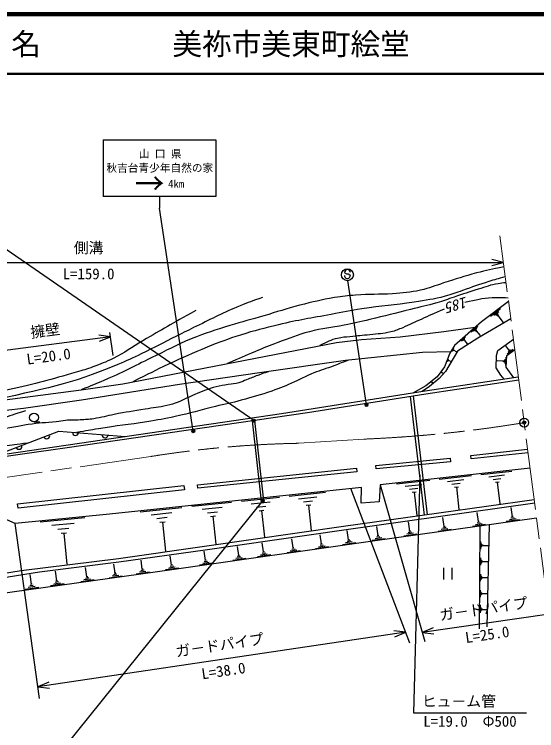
# Model space of a CAD drawing. Units: millimetres at full size, sheet at 1:1000; details may follow other scales. Extents: x 40000 to 680000, y 20000 to 380000.
# Drawn here: x 378388 to 466399, y 259302 to 380000 of the extents above; entities that cross this region are included whole.
import ezdxf
from ezdxf.enums import TextEntityAlignment as Align

# ---------------------------------------------------------------- set-up
doc = ezdxf.new("R2010")
doc.units = ezdxf.units.MM
doc.header["$LTSCALE"] = 1000
doc.header["$PDMODE"] = 32
doc.header["$PDSIZE"] = 500
doc.linetypes.add('CHAIN', pattern=[18.5, 12, -1.5, 3.5, -1.5])
for name, color, linetype, lineweight in [('M-BGD', 7, 'Continuous', 25), ('M-BMK', 2, 'CHAIN', 13), ('M-BMK-SRVR', 3, 'Continuous', 25), ('M-STR-STRC', 7, 'Continuous', 25), ('M-TTL', 2, 'Continuous', 140), ('M-TTL-LINE', 7, 'Continuous', 50)]:
    doc.layers.add(name, color=color, linetype=linetype, lineweight=lineweight)
doc.layers.add('M-TTL-TXT', color=7, linetype='Continuous')
doc.styles.add('@ＭＳ ゴシック', font='')
doc.styles.add('ＭＳ ゴシック', font='')
doc.styles.get('@ＭＳ ゴシック').set_extended_font_data('@MS Gothic')
doc.styles.get('ＭＳ ゴシック').set_extended_font_data('MS Gothic')

msp = doc.modelspace()

# ---------------------------------------------------------------- linework, layer by layer
at = {"layer": 'M-BGD'}
for p, q in [((305880, 338190), (460798, 338190)), ((460798, 338190), (458866, 338707)), ((458866, 337672), (460798, 338190)), ((458610, 329151), (460307, 330428)), ((459162, 329301), (460010, 329939)), ((459501, 329291), (459926, 329610)), ((459735, 329201), (459947, 329360)), ((459841, 329281), (460735, 328093)), ((455387, 326510), (456492, 327475)), ((455760, 326640), (456313, 327123)), ((394599, 325683), (392616, 325943)), ((395027, 322515), (394505, 326377)), ((455995, 326650), (456271, 326892)), ((456160, 326600), (456298, 326721)), ((456229, 326661), (456905, 325887)), ((394599, 325683), (373229, 322858)), ((392752, 324917), (394599, 325683)), ((453599, 324948), (454406, 325653)), ((453871, 325044), (454275, 325396)), ((454042, 325051), (454244, 325227)), ((454163, 325015), (454264, 325103)), ((454214, 325059), (454707, 324493)), ((452122, 323214), (452450, 323780)), ((452260, 323323), (452425, 323606)), ((452358, 323361), (452440, 323502)), ((461722, 323444), (461189, 324159)), ((462461, 323518), (461439, 322757)), ((461786, 323491), (461658, 323396)), ((452435, 323363), (452476, 323434)), ((452456, 323399), (452852, 323168)), ((462129, 323430), (461618, 323049)), ((461926, 323437), (461670, 323246)), ((451394, 321504), (451559, 321932)), ((451478, 321595), (451561, 321809)), ((451542, 321632), (451583, 321739)), ((451595, 321642), (451615, 321696)), ((451605, 321669), (451905, 321553)), ((460752, 321553), (459756, 321602)), ((460757, 321642), (460748, 321464)), ((460903, 321724), (460886, 321368)), ((461054, 321895), (461019, 321184)), ((461214, 322244), (461144, 320821)), ((450297, 319570), (450450, 319775)), ((450374, 319672), (450578, 319520)), ((448701, 317983), (448828, 318085)), ((448764, 318034), (448866, 317907)), ((447506, 295609), (445142, 315619)), ((448001, 295679), (445637, 315697)), ((420027, 297995), (418515, 311521)), ((420425, 298039), (418911, 311579)), ((381702, 311318), (382702, 311318)), ((456982, 302470), (462199, 303053)), ((446703, 302406), (445664, 262299)), ((449977, 301688), (455392, 302293)), ((458345, 302094), (460953, 302385)), ((459055, 301645), (460359, 301791)), ((440012, 300727), (447550, 274306)), ((442764, 300883), (448384, 301510)), ((444232, 300478), (447042, 300792)), ((451391, 301298), (454099, 301600)), ((452129, 300832), (453482, 300983)), ((459439, 301160), (460091, 301233)), ((459765, 301196), (460173, 297545)), ((424692, 298833), (430796, 299477)), ((445050, 274022), (435089, 300080)), ((444997, 299994), (446402, 300151)), ((445411, 299472), (446114, 299550)), ((445762, 299511), (446202, 295577)), ((452527, 300328), (453204, 300404)), ((452866, 300366), (453289, 296575)), ((416643, 297985), (423049, 298660)), ((426282, 298384), (429335, 298705)), ((399617, 296190), (406635, 296930)), ((408275, 297103), (414995, 297811)), ((410026, 296608), (413386, 296962)), ((418312, 297513), (421515, 297851)), ((419181, 296957), (420782, 297126)), ((420425, 298039), (420027, 297995)), ((427110, 297854), (428636, 298014)), ((427556, 297283), (428319, 297364)), ((427937, 297323), (428387, 293050)), ((401445, 295673), (404954, 296043)), ((410937, 296025), (412617, 296202)), ((419649, 296358), (420449, 296443)), ((420049, 296401), (420522, 291916)), ((456598, 294522), (456383, 296069)), ((462304, 295350), (462088, 296905)), ((382751, 294483), (390271, 295230)), ((402396, 295064), (404151, 295249)), ((411428, 295397), (412268, 295485)), ((411848, 295441), (412343, 290738)), ((450821, 293693), (450606, 295236)), ((456736, 294541), (456460, 294503)), ((463508, 294838), (461286, 294528)), ((462922, 294983), (461811, 294828)), ((462613, 295166), (462057, 295089)), ((462443, 295369), (462165, 295330)), ((382626, 264707), (378553, 294216)), ((384705, 293917), (388465, 294291)), ((385720, 293259), (387600, 293446)), ((402909, 294408), (403786, 294501)), ((403347, 294455), (403865, 289542)), ((439668, 292148), (439446, 293698)), ((445018, 292922), (444797, 294464)), ((451434, 293329), (450332, 293175)), ((451128, 293511), (450577, 293434)), ((450959, 293712), (450684, 293674)), ((457795, 294013), (455586, 293705)), ((457212, 294157), (456107, 294003)), ((456905, 294339), (456353, 294262)), ((456751, 276463), (456874, 293762)), ((458084, 276805), (458448, 293981)), ((386265, 292554), (387205, 292647)), ((386735, 292600), (387258, 287336)), ((430142, 290760), (429920, 292317)), ((434704, 291459), (434482, 293018)), ((439806, 292168), (439530, 292129)), ((446215, 292418), (444011, 292102)), ((445633, 292560), (444531, 292402)), ((445325, 292741), (444774, 292662)), ((445156, 292941), (444881, 292902)), ((452015, 293185), (449811, 292878)), ((420380, 289411), (420160, 290958)), ((425371, 290092), (425150, 291642)), ((435913, 290950), (433686, 290632)), ((435325, 291093), (434211, 290934)), ((435015, 291276), (434458, 291197)), ((434844, 291479), (434565, 291439)), ((440870, 291643), (438657, 291325)), ((440285, 291785), (439178, 291626)), ((439977, 291967), (439423, 291887)), ((456996, 289905), (457005, 291153)), ((416189, 288808), (415968, 290351)), ((425988, 289728), (424881, 289570)), ((425680, 289910), (425126, 289831)), ((425510, 290112), (425233, 290072)), ((431349, 290252), (429126, 289935)), ((430762, 290395), (429650, 290236)), ((430452, 290578), (429896, 290498)), ((430281, 290780), (430003, 290741)), ((457123, 290216), (457128, 290840)), ((457249, 290371), (457251, 290683)), ((457374, 290449), (457376, 290604)), ((457375, 290526), (458248, 290520)), ((404884, 287213), (404664, 288754)), ((410610, 288002), (410390, 289542)), ((416496, 288627), (415945, 288548)), ((416327, 288828), (416051, 288788)), ((421580, 288906), (419371, 288591)), ((420996, 289049), (419891, 288891)), ((420688, 289230), (420136, 289151)), ((420518, 289431), (420242, 289392)), ((426573, 289586), (424359, 289270)), ((395359, 285836), (395147, 287373)), ((399945, 286512), (399732, 288055)), ((411804, 287500), (409605, 287185)), ((411223, 287641), (410123, 287484)), ((410916, 287822), (410366, 287743)), ((410747, 288022), (410473, 287983)), ((417385, 288304), (415181, 287989)), ((416803, 288446), (415701, 288289)), ((456977, 287188), (456986, 288416)), ((457102, 287494), (457106, 288108)), ((457226, 287647), (457228, 287954)), ((457349, 287723), (457350, 287876)), ((457350, 287799), (458209, 287793)), ((385536, 284556), (385311, 286185)), ((390619, 285226), (390403, 286793)), ((400557, 286148), (399455, 285996)), ((400251, 286330), (399700, 286254)), ((400083, 286531), (399807, 286493)), ((406079, 286709), (403877, 286395)), ((405497, 286851), (404396, 286694)), ((405190, 287032), (404640, 286953)), ((405021, 287232), (404746, 287193)), ((450675, 286764), (450675, 284764)), ((452175, 284764), (452175, 286764)), ((381264, 283968), (381040, 285590)), ((391241, 284856), (390121, 284701)), ((390930, 285041), (390370, 284964)), ((390759, 285245), (390479, 285207)), ((396548, 285328), (394352, 285025)), ((395969, 285472), (394871, 285321)), ((395664, 285654), (395115, 285578)), ((395496, 285855), (395222, 285817)), ((401138, 286004), (398935, 285699)), ((456958, 284491), (456967, 285698)), ((457081, 284792), (457085, 285396)), ((457203, 284942), (457205, 285244)), ((457324, 285017), (457325, 285168)), ((457324, 285092), (458169, 285086)), ((381585, 283776), (381006, 283696)), ((381409, 283988), (381119, 283948)), ((386795, 284019), (384469, 283698)), ((386182, 284171), (385018, 284011)), ((385859, 284364), (385277, 284283)), ((385681, 284576), (385390, 284536)), ((391831, 284709), (389592, 284400)), ((382519, 283432), (380201, 283112)), ((381907, 283584), (380748, 283424)), ((456939, 281814), (456947, 283001)), ((457060, 282110), (457064, 282703)), ((457180, 282257), (457182, 282554)), ((457299, 282331), (457300, 282479)), ((457299, 282405), (458131, 282399)), ((456920, 279156), (456928, 280324)), ((457039, 279447), (457043, 280031)), ((468482, 278935), (447111, 275846)), ((457157, 279592), (457159, 279884)), ((457274, 279664), (457275, 279810)), ((457275, 279737), (458092, 279731)), ((448949, 276634), (447111, 275846)), ((444336, 275891), (382353, 266688)), ((444336, 275891), (442349, 276119)), ((442501, 275095), (444336, 275891)), ((447111, 275846), (449097, 275610)), ((384188, 267484), (382353, 266688)), ((382353, 266688), (384340, 266460)), ((445664, 262299), (464664, 262299))]:
    msp.add_line(p, q, dxfattribs=at)
for points in [[(461649, 331626), (457087, 328193), (452529, 324214), (451784, 322931), (450890, 320613), (449617, 318912), (447724, 317390), (445553, 316190)], [(462033, 328668), (456462, 325462), (453073, 323249), (451047, 319802), (449949, 318630), (448348, 317271), (447106, 316436)], [(451912, 323153), (447148, 323031), (434186, 321697), (419699, 319567), (406215, 317633), (389715, 314995), (379932, 313559), (370923, 312584), (365225, 313521), (373285, 314585), (389658, 316754), (396660, 317736), (432680, 324724), (436886, 325196), (443378, 325677), (450738, 326533), (456034, 327274)], [(460922, 318523), (460340, 319214), (459595, 320428), (459615, 322504), (459831, 323347), (462471, 325288)], [(462527, 318765), (461280, 320526), (461378, 322524), (462701, 323510)], [(463291, 318880), (447632, 316519), (423392, 312689), (375154, 305632), (363826, 304022), (347706, 301667), (329176, 298952), (315203, 296956), (306058, 295768)], [(463366, 318385), (447709, 316025), (427798, 312879), (387313, 306956), (363883, 303626), (347764, 301272), (329233, 298556), (319169, 297118), (303321, 295060), (265544, 290166), (251059, 288429), (246666, 288265), (238471, 288257), (227976, 288254), (187768, 288848), (162013, 289399), (142872, 289740), (88754, 290888), (75599, 290997), (64006, 291350)], [(374972, 305606), (385898, 309775), (397139, 308848)], [(464943, 306133), (455373, 305078), (455307, 305674), (464878, 306730)], [(465290, 303549), (440012, 300727), (439866, 297866), (436805, 297611), (436862, 300267), (394439, 295795), (378553, 294216), (372222, 296963), (369426, 294508), (363683, 293228), (363214, 294658), (367889, 295896), (368550, 297070), (318916, 290038), (266973, 282586), (259137, 281653), (255243, 281302), (238451, 281605), (120993, 283491), (63855, 284717)], [(465982, 298211), (433850, 293686), (410442, 290312), (395921, 288278), (379533, 286210), (341379, 280123), (305765, 274955), (304210, 274536), (295651, 268700), (287591, 265631), (260263, 260617), (253768, 260117), (247316, 260007)], [(466066, 297617), (433934, 293092), (410526, 289718), (396001, 287683), (382651, 285999), (341485, 279431), (305907, 274268), (304213, 273811), (296109, 268286), (287740, 265099), (260334, 260071), (253794, 259568), (247527, 259460)], [(466387, 295087), (446748, 292351), (438428, 291158), (405323, 286430), (372343, 281876), (330137, 275354), (308311, 272075), (296842, 263812), (296320, 248674)]]:
    msp.add_lwpolyline(points, dxfattribs=at)
for points in [[(439299, 303997), (451805, 305213), (451863, 304616), (439358, 303400)], [(409257, 300733), (436056, 303537), (436118, 302941), (409319, 300136)], [(378950, 297517), (406954, 300617), (407037, 299872), (379032, 296772)]]:
    msp.add_lwpolyline(points, close=True, dxfattribs=at)
msp.add_circle((381702, 312068), 750, dxfattribs=at)
for centre, start, end in [((383848, 308993), 200.8851, 20.8851), ((388694, 309544), 175.28833, 355.28833), ((393677, 309134), 175.28833, 355.28833), ((379176, 307210), 200.8851, 20.8851)]:
    msp.add_arc(centre, 500, start, end, dxfattribs=at)
for points, knots in [([(460892, 337463), (458679, 337017), (458063, 336882), (456272, 336419), (454078, 335854), (452887, 335403), (450723, 334734), (449191, 334262), (448373, 333850), (446807, 333509), (445002, 333116), (443954, 333088), (442114, 332932), (439693, 332726), (438318, 332904), (435897, 332693), (434503, 332573), (433718, 332516), (432341, 332275), (430031, 331870), (428751, 331560), (426477, 330984), (424083, 330378), (422786, 329883), (420415, 329192), (418195, 328544), (416929, 328253), (414723, 327558), (412157, 326750), (410707, 326321), (408210, 325319), (405501, 324232), (404095, 323367), (401460, 322112), (398347, 320629), (396668, 319656), (393494, 318310), (392005, 317679), (391507, 317463), (389658, 316754)], [0, 0, 0, 0, 1, 1, 1, 2, 2, 2, 3, 3, 3, 4, 4, 4, 5, 5, 5, 6, 6, 6, 7, 7, 7, 8, 8, 8, 9, 9, 9, 10, 10, 10, 11, 11, 11, 12, 12, 12, 13, 13, 13, 13]), ([(461109, 335792), (459767, 335422), (459409, 335315), (458328, 334982), (456581, 334444), (455631, 334055), (453901, 333467), (452762, 333080), (452146, 332787), (450980, 332486), (448971, 331967), (447808, 331834), (445759, 331511), (442330, 330971), (440371, 330927), (436944, 330375), (434917, 330049), (433787, 329834), (431771, 329450), (428304, 328790), (426341, 328518), (422908, 327699), (420388, 327098), (418979, 326738), (416508, 325959), (414284, 325258), (413059, 324796), (410898, 323923), (408305, 322874), (406880, 322215), (404348, 321028), (401977, 319916), (401208, 319527), (398336, 318061)], [0, 0, 0, 0, 1, 1, 1, 2, 2, 2, 3, 3, 3, 4, 4, 4, 5, 5, 5, 6, 6, 6, 7, 7, 7, 8, 8, 8, 9, 9, 9, 10, 10, 10, 11, 11, 11, 11]), ([(461242, 334761), (460628, 334725), (460438, 334691), (459925, 334616), (458563, 334418), (457845, 334078), (456526, 333684), (454940, 333211), (454073, 332877), (452502, 332358), (451363, 331981), (450739, 331725), (449587, 331392), (447869, 330896), (446879, 330719), (445144, 330286), (442459, 329615), (440964, 329200), (438270, 328563), (436597, 328168), (435651, 327984), (433967, 327639), (431685, 327173), (430361, 327118), (428110, 326522), (425982, 325958), (424842, 325463), (422780, 324695), (421291, 324140), (420472, 323791), (419004, 323186), (417151, 322423), (416561, 322157), (414291, 321156)], [0, 0, 0, 0, 1, 1, 1, 2, 2, 2, 3, 3, 3, 4, 4, 4, 5, 5, 5, 6, 6, 6, 7, 7, 7, 8, 8, 8, 9, 9, 9, 10, 10, 10, 11, 11, 11, 11]), ([(420200, 332308), (418388, 331671), (417889, 331468), (416428, 330879), (413483, 329694), (411923, 328821), (409066, 327437), (407748, 326799), (407012, 326437), (405704, 325780), (403381, 324613), (402103, 323913), (399769, 322769), (398251, 322025), (397375, 321662), (395819, 321001), (387396, 317423), (383923, 317094), (373285, 314585)], [0, 0, 0, 0, 1, 1, 1, 2, 2, 2, 3, 3, 3, 4, 4, 4, 5, 5, 5, 6, 6, 6, 6]), ([(461574, 332203), (460333, 332271), (459938, 332260), (458891, 332208), (457063, 332117), (456389, 331908), (454268, 331439)], [0, 0, 0, 0, 1, 1, 1, 2, 2, 2, 2]), ([(408948, 330103), (404621, 327651), (403505, 327032), (400054, 325001), (398086, 323843), (397084, 323009), (395030, 322012), (393740, 321385), (392988, 321090), (391643, 320588), (390565, 320186), (389937, 320030), (388833, 319706), (384471, 318423), (382009, 317751), (377568, 316779), (375667, 316363), (374566, 316323), (372640, 316049), (370625, 315761), (369986, 315677), (367478, 315343)], [0, 0, 0, 0, 1, 1, 1, 2, 2, 2, 3, 3, 3, 4, 4, 4, 5, 5, 5, 6, 6, 6, 7, 7, 7, 7]), ([(450794, 330326), (448907, 329493), (448429, 329283), (446918, 328603), (445711, 328059), (445059, 327698), (443832, 327200), (443057, 326885), (442622, 326696), (441811, 326489), (440476, 326148), (439682, 326181), (438313, 326021), (436998, 325868), (436255, 325844), (434940, 325688), (434124, 325590), (433656, 325586), (432855, 325404), (431629, 325127), (431174, 324840), (429880, 324181)], [0, 0, 0, 0, 1, 1, 1, 2, 2, 2, 3, 3, 3, 4, 4, 4, 5, 5, 5, 6, 6, 6, 7, 7, 7, 7]), ([(434719, 321752), (433320, 321196), (432954, 321054), (431815, 320628), (430478, 320127), (429687, 319957), (428374, 319397), (427264, 318923), (426695, 318541), (425590, 318057), (424118, 317412), (423285, 317063), (421767, 316533), (419788, 315842), (418653, 315534), (416634, 314972), (414943, 314501), (413969, 314343), (412264, 313923), (409608, 313268), (408140, 312818), (405471, 312219), (403637, 311806), (402588, 311678), (400734, 311366), (397560, 310833), (395756, 310702), (392581, 310175), (391126, 309933), (390656, 309857), (388859, 309531)], [0, 0, 0, 0, 1, 1, 1, 2, 2, 2, 3, 3, 3, 4, 4, 4, 5, 5, 5, 6, 6, 6, 7, 7, 7, 8, 8, 8, 9, 9, 9, 10, 10, 10, 10]), ([(421163, 319782), (420311, 319490), (420087, 319413), (419404, 319160), (418667, 318887), (418259, 318720), (417528, 318430), (417013, 318226), (416745, 318052), (416212, 317900), (415535, 317707), (415128, 317730), (414434, 317613), (413626, 317476), (413161, 317451), (412369, 317238), (410948, 316854), (410187, 316515), (408825, 315958), (407694, 315496), (407116, 315107), (405978, 314663), (405253, 314381), (404833, 314249), (404076, 314069), (402672, 313735), (401853, 313712), (400429, 313474), (398392, 313134), (397245, 312968), (395216, 312581), (393868, 312324), (393138, 312045), (391779, 311855), (390882, 311730), (390372, 311724), (389468, 311664), (388515, 311601), (387975, 311660), (387024, 311569), (386410, 311510), (386071, 311439), (385460, 311365), (383616, 311142), (382565, 311161), (380731, 310870), (379789, 310720), (379266, 310610), (378328, 310434), (376363, 310065), (375252, 309909), (373302, 309466), (371250, 309000), (370149, 308540), (368096, 308079), (366770, 307783), (366022, 307617), (364671, 307482), (362974, 307312), (362011, 307403), (360307, 307444), (358518, 307488), (357511, 307511), (355733, 307709), (354338, 307864), (353572, 308068), (352191, 308319), (350619, 308604), (349754, 308846), (348178, 309111), (347379, 309245), (346934, 309351), (346125, 309407), (345112, 309478), (344529, 309642), (343527, 309479), (342834, 309366), (342422, 309279), (341818, 308921), (341158, 308530), (340816, 308247), (340284, 307694), (339923, 307319), (339703, 307109), (339451, 306654), (339032, 305895), (339042, 305353), (338619, 304596), (338260, 303953), (337952, 303637), (337371, 303185), (336470, 302486), (335789, 302356), (334712, 301983), (333837, 301680), (333310, 301589), (332386, 301526), (331188, 301443), (330526, 301762), (329350, 302002), (328903, 302093), (328643, 302131), (328223, 302310), (327619, 302568), (327426, 302964), (326857, 303293), (326314, 303608), (326014, 303811), (325418, 304007), (324564, 304289), (324048, 304344), (323151, 304401), (322170, 304463), (321606, 304320), (320656, 304070), (318680, 303549), (317672, 302936), (315821, 302069), (313947, 301190), (312982, 300529), (311158, 299549), (309689, 298759), (308788, 298448), (307395, 297532), (306814, 297151), (306604, 297019), (305936, 296515)], [0, 0, 0, 0, 1, 1, 1, 2, 2, 2, 3, 3, 3, 4, 4, 4, 5, 5, 5, 6, 6, 6, 7, 7, 7, 8, 8, 8, 9, 9, 9, 10, 10, 10, 11, 11, 11, 12, 12, 12, 13, 13, 13, 14, 14, 14, 15, 15, 15, 16, 16, 16, 17, 17, 17, 18, 18, 18, 19, 19, 19, 20, 20, 20, 21, 21, 21, 22, 22, 22, 23, 23, 23, 24, 24, 24, 25, 25, 25, 26, 26, 26, 27, 27, 27, 28, 28, 28, 29, 29, 29, 30, 30, 30, 31, 31, 31, 32, 32, 32, 33, 33, 33, 34, 34, 34, 35, 35, 35, 36, 36, 36, 37, 37, 37, 38, 38, 38, 39, 39, 39, 40, 40, 40, 41, 41, 41, 42, 42, 42, 42]), ([(380253, 313213), (378269, 312542), (377733, 312362), (376098, 311880), (374387, 311376), (373430, 311069), (371684, 310702), (370008, 310349), (369053, 310223), (367356, 309990), (366196, 309830), (365544, 309748), (364375, 309669), (362896, 309570), (362060, 309513), (360580, 309603), (359067, 309695), (358236, 309907), (356737, 310128), (355468, 310317), (354752, 310402), (353493, 310652), (351927, 310964), (351068, 311228), (349530, 311661), (348599, 311924), (348109, 312184), (347167, 312405), (346199, 312632), (345649, 312788), (344655, 312814), (343236, 312851), (342428, 312752), (341037, 312469), (339902, 312237), (339208, 312161), (338207, 311575), (337491, 311157), (337233, 310723), (336641, 310142), (335843, 309359), (335468, 308848), (334641, 308096), (334154, 307653), (333874, 307397), (333298, 307078), (332437, 306602), (331842, 306561), (330870, 306409), (330181, 306300), (329775, 306371), (329085, 306475), (327909, 306651), (327275, 306900), (326155, 307301), (324880, 307759), (324234, 308187), (322971, 308679), (322083, 309024), (321602, 309287), (320671, 309491), (319603, 309726), (318986, 309959), (317896, 309865), (317109, 309797), (316673, 309642), (315945, 309334), (315079, 308969), (314656, 308621), (313910, 308047), (312181, 306716), (311402, 305746), (309776, 304290), (308678, 303306), (308209, 302550), (306939, 301801), (305726, 301085), (304908, 300941), (303550, 300565), (301620, 300031), (300476, 299995), (298530, 299520), (295595, 298804), (293987, 298265), (291089, 297410), (288690, 296701), (287398, 296121), (284967, 295531), (283254, 295115), (282255, 295073), (280508, 294837), (275391, 294145), (272453, 294329), (267356, 293501), (264365, 293016), (262748, 292448), (259795, 291771), (259072, 291605), (258676, 291459), (257943, 291346), (256182, 291074), (255164, 291236), (253382, 291236), (251694, 291237), (250754, 291466), (249066, 291464), (245891, 291461), (244119, 291226), (240946, 291113), (238681, 291032), (237411, 290921), (235144, 290953), (233858, 290971), (233132, 290964), (231854, 291111), (230579, 291258), (229892, 291535), (228616, 291674), (226958, 291855), (226022, 291909), (224354, 291940), (223424, 291957), (222899, 291823), (221972, 291908), (220811, 292013), (220169, 292213), (219071, 292603), (217995, 292985), (217599, 293204), (216431, 293856)], [0, 0, 0, 0, 1, 1, 1, 2, 2, 2, 3, 3, 3, 4, 4, 4, 5, 5, 5, 6, 6, 6, 7, 7, 7, 8, 8, 8, 9, 9, 9, 10, 10, 10, 11, 11, 11, 12, 12, 12, 13, 13, 13, 14, 14, 14, 15, 15, 15, 16, 16, 16, 17, 17, 17, 18, 18, 18, 19, 19, 19, 20, 20, 20, 21, 21, 21, 22, 22, 22, 23, 23, 23, 24, 24, 24, 25, 25, 25, 26, 26, 26, 27, 27, 27, 28, 28, 28, 29, 29, 29, 30, 30, 30, 31, 31, 31, 32, 32, 32, 33, 33, 33, 34, 34, 34, 35, 35, 35, 36, 36, 36, 37, 37, 37, 38, 38, 38, 39, 39, 39, 40, 40, 40, 41, 41, 41, 42, 42, 42, 43, 43, 43, 43]), ([(380643, 307770), (378652, 307498), (378140, 307425), (376532, 307235), (375320, 307092), (374641, 307009), (373426, 306892), (372240, 306778), (371856, 306749), (370386, 306641)], [0, 0, 0, 0, 1, 1, 1, 2, 2, 2, 3, 3, 3, 3])]:
    msp.add_open_spline(points, degree=3, knots=knots, dxfattribs=at)
at = {"layer": 'M-BMK'}
for p, q in [((468574, 278222), (460219, 342651)), ((437298, 308428), (426339, 307725)), ((401381, 305499), (285137, 288713))]:
    msp.add_line(p, q, dxfattribs=at)
for centre, radius, start, end in [((428325, 528652), 220407, 272.33326, 279.39324), ((429592, 130300), 177455, 91.0503, 99.14726)]:
    msp.add_arc(centre, radius, start, end, dxfattribs=at)
at = {"layer": 'M-BMK-SRVR'}
msp.add_circle((464298, 311200), 750, dxfattribs=at)
msp.add_point((464298, 311200), dxfattribs=at)
msp.add_point((464298, 311200), dxfattribs=at)
at = {"layer": 'M-STR-STRC'}
for p, q in [((393347, 358829), (412347, 358829)), ((393347, 358829), (393347, 349329)), ((412347, 358829), (412347, 349329)), ((412347, 349329), (393347, 349329)), ((402847, 349329), (402847, 347329)), ((418730, 311552), (367302, 347059)), ((408528, 309754), (402847, 347329)), ((434013, 336502), (434119, 336366)), ((434119, 336366), (434364, 336254)), ((434364, 336254), (434665, 336251)), ((434665, 336251), (434910, 336112)), ((434910, 336112), (435009, 335994)), ((437726, 314181), (434603, 335127)), ((420226, 298017), (384372, 253541))]:
    msp.add_line(p, q, dxfattribs=at)
for centre, radius in [((434510, 336123), 1000), ((437726, 314181), 250), ((437726, 314181), 200), ((437726, 314181), 150), ((437726, 314181), 100), ((437726, 314181), 50), ((437726, 314181), 20), ((418730, 311552), 250), ((418730, 311552), 200), ((418730, 311552), 150), ((418730, 311552), 100), ((418730, 311552), 50), ((418730, 311552), 20), ((408528, 309754), 250), ((408528, 309754), 200), ((408528, 309754), 150), ((408528, 309754), 100), ((408528, 309754), 50), ((408528, 309754), 20), ((420226, 298017), 250), ((420226, 298017), 200), ((420226, 298017), 150), ((420226, 298017), 100), ((420226, 298017), 50), ((420226, 298017), 20)]:
    msp.add_circle(centre, radius, dxfattribs=at)
for centre, start, end in [((434513, 336498), 359.55488, 179.55488), ((434509, 335998), 179.55488, 359.55488)]:
    msp.add_arc(centre, 500, start, end, dxfattribs=at)
for p in [(437726, 314181), (418730, 311552), (408528, 309754), (420226, 298017)]:
    msp.add_point(p, dxfattribs=at)
at = {"layer": 'M-TTL'}
msp.add_line((680000, 380000), (40000, 380000), dxfattribs=at)
at = {"layer": 'M-TTL-LINE'}
msp.add_line((40000, 370000), (680000, 370000), dxfattribs=at)

# ---------------------------------------------------------------- texts
at = {"layer": 'M-BGD', "style": 'ＭＳ ゴシック'}
msp.add_text('側溝', height=1833, dxfattribs=at).set_placement((390904, 339190), align=Align.BOTTOM_CENTER)
at = {"layer": 'M-BGD'}
for s, style, p in [('L=159.0', '@ＭＳ ゴシック', (390904, 337190)), ('L=19.0\u3000Φ500', 'ＭＳ ゴシック', (455164, 261799))]:
    msp.add_text(s, height=1833, dxfattribs=dict(at, style=style)).set_placement(p, align=Align.TOP_CENTER)
at = {"layer": 'M-BGD', "style": 'ＭＳ ゴシック', "oblique": 15}
msp.add_text('185', height=1833, rotation=196.876, dxfattribs=at).set_placement((452994, 331046), align=Align.MIDDLE_CENTER)
at = {"layer": 'M-BGD', "style": 'ＭＳ ゴシック'}
for s, rotation, p in [('擁壁', 7.533, (383783, 325262)), ('ガ－ドパイプ', 8.226, (457653, 278380)), ('ガ－ドパイプ', 8.445, (413198, 272279))]:
    msp.add_text(s, height=1833, rotation=rotation, dxfattribs=at).set_placement(p, align=Align.BOTTOM_CENTER)
at = {"layer": 'M-BGD', "style": '@ＭＳ ゴシック'}
for s, rotation, p in [('L=20.0', 7.533, (384045, 323279)), ('L=25.0', 8.226, (457939, 276401)), ('L=38.0', 8.445, (413491, 270300))]:
    msp.add_text(s, height=1833, rotation=rotation, dxfattribs=at).set_placement(p, align=Align.TOP_CENTER)
at = {"layer": 'M-BGD', "style": 'ＭＳ ゴシック'}
msp.add_text('ヒュ－ム管', height=1833, dxfattribs=at).set_placement((447039, 262799), align=Align.BOTTOM_LEFT)
at = {"layer": 'M-STR-STRC', "style": 'ＭＳ ゴシック'}
for s, p in [('山 口 県', (402958, 356488)), ('秋吉台青少年自然の家', (402902, 354115)), ('4km', (405652, 351438))]:
    msp.add_text(s, height=1320, dxfattribs=at).set_placement(p, align=Align.MIDDLE_CENTER)
msp.add_text('↑', height=3666, rotation=270, dxfattribs=at).set_placement((401109, 351551), align=Align.MIDDLE_CENTER)
at = {"layer": 'M-TTL-TXT', "style": 'ＭＳ ゴシック'}
for s, p in [('地 名', (370380, 375000)), ('美祢市美東町絵堂', (405024, 375000))]:
    msp.add_text(s, height=3666, dxfattribs=at).set_placement(p, align=Align.MIDDLE_LEFT)

doc.saveas('drawing.dxf')
